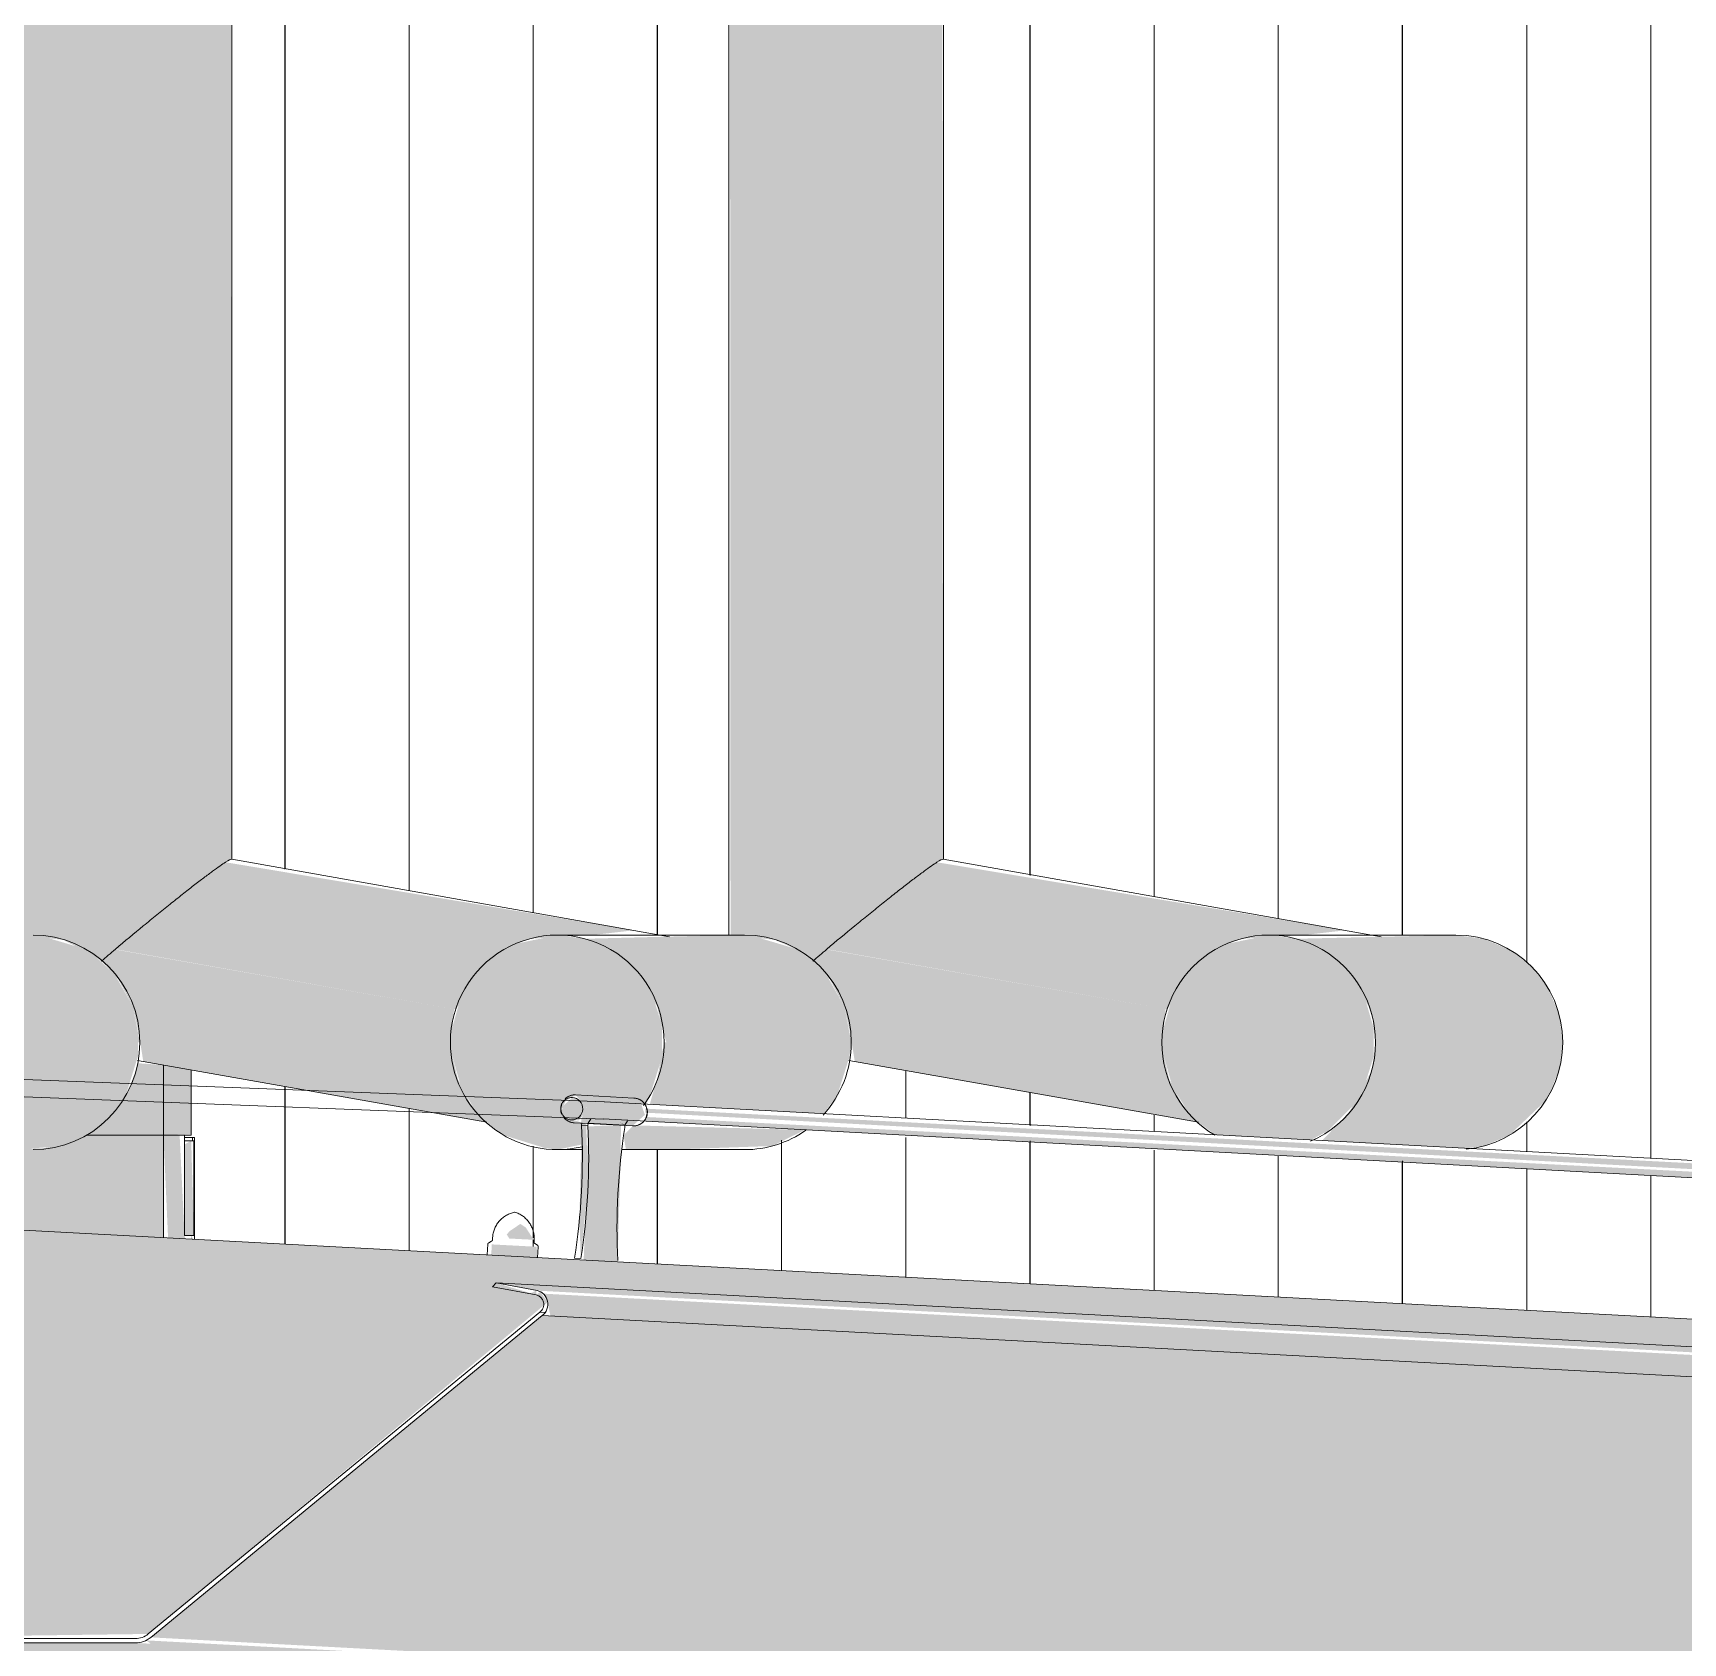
# Model space of a CAD drawing. Header units: millimetres. Extents: x -4612930 to -4329258, y -1064 to 30311.
# Drawn here: x -4531064 to -4530294, y 10997 to 11747 of the extents above; entities that cross this region are included whole.
import ezdxf

# ---------------------------------------------------------------- set-up
doc = ezdxf.new("R2010")
doc.units = ezdxf.units.MM
for name, color, linetype, lineweight in [('A-GENM', 13, 'Continuous', 5), ('A-GLAZ-CWMG', 51, 'Continuous', 5), ('A-WALL', 113, 'Continuous', 5), ('A-WALL-PATT', 111, 'Continuous', 5), ('P-SANR-FIXT', 6, 'Continuous', 5), ('Q-SPCQ', 91, 'Continuous', 5)]:
    doc.layers.add(name, color=color, linetype=linetype, lineweight=lineweight)

# ---------------------------------------------------------------- blocks, each defined once
blk = doc.blocks.new('Downpipe - Tee Spreader - Downpipe - Tee Spreader-V36-SOUTH WEST')
at = {"layer": 'P-SANR-FIXT'}
h = blk.add_hatch(color=256, dxfattribs=at)
h.paths.add_polyline_path([(-4530700.03, 11314.49), (-4530693.56, 11320), (-4530693.56, 12471.04), (-4530739, 12471.04), (-4530738.44, 11326.59), (-4530717.88, 11324.4), (-4530706.3, 11319.32)])
h.paths.add_polyline_path([(-4530693.56, 14873.43), (-4530693.56, 15154.52), (-4530739, 15154.48), (-4530738, 14874.57), (-4530704.88, 14873.72)])
h = blk.add_hatch(color=256, dxfattribs=at)
h.paths.add_polyline_path([(-4530693.56, 11320), (-4530642.21, 11360.53), (-4530639.38, 11361.95), (-4530640.18, 12471.04), (-4530693.56, 12471.04), (-4530693.56, 11320.26)])
h.paths.add_polyline_path([(-4530639.38, 14872.04), (-4530639.38, 15154.52), (-4530693.56, 15154.48), (-4530692.1, 14873.39), (-4530641.89, 14872.11)])
for points in [[(-4530534.71, 11291.88), (-4530525.87, 11307.92), (-4530519.29, 11314.64), (-4530505.41, 11322.83), (-4530500.46, 11324.88), (-4530471.36, 11326.59), (-4530452.04, 11328.79), (-4530642.21, 11360.53), (-4530668.07, 11340.98), (-4530693.56, 11320), (-4530535.68, 11292.06)], [(-4530467.9, 11231.11), (-4530460.08, 11235.28), (-4530446.99, 11248.24), (-4530444.28, 11251.97), (-4530438.62, 11270.01), (-4530438.63, 11283.2), (-4530442.89, 11297.84), (-4530448.3, 11306.64), (-4530455.86, 11314.65), (-4530462.93, 11320), (-4530474.68, 11324.88), (-4530487.57, 11326.59), (-4530505.41, 11322.83), (-4530519.29, 11314.64), (-4530525.87, 11307.92), (-4530532.87, 11296.35), (-4530536.45, 11283.67), (-4530536.64, 11270.99), (-4530532.45, 11255.81), (-4530525.43, 11244.68), (-4530520.33, 11239.34), (-4530512.44, 11233.51), (-4530474.68, 11231.47)], [(-4530436.71, 11276.59), (-4530350.48, 11276.59), (-4530352.18, 11289.53), (-4530357.16, 11301.59), (-4530365.07, 11311.94), (-4530375.39, 11319.89), (-4530387.4, 11324.88), (-4530400.29, 11326.59), (-4530474.68, 11324.88), (-4530455.86, 11314.65), (-4530448.3, 11306.64), (-4530441, 11293.26), (-4530439.14, 11287.1), (-4530437.76, 11276.59)], [(-4530520.33, 11239.34), (-4530528.15, 11248.24), (-4530533.86, 11259.23), (-4530536.64, 11270.99), (-4530536.44, 11283.72), (-4530535.68, 11292.06), (-4530693.69, 11319.89), (-4530700.03, 11314.49), (-4530692.15, 11305.96), (-4530685.37, 11293.27), (-4530682.73, 11281.12), (-4530680.52, 11267.69), (-4530521.5, 11239.55)], [(-4530395.6, 11227.21), (-4530387.4, 11228.29), (-4530375.39, 11233.29), (-4530359.71, 11248.24), (-4530357.16, 11251.59), (-4530352.18, 11263.65), (-4530350.48, 11276.59), (-4530437.76, 11276.59), (-4530439.46, 11263.65), (-4530449.71, 11244.68), (-4530453.6, 11240.27), (-4530462.66, 11230.83), (-4530408.9, 11227.93)]]:
    blk.add_hatch(color=256, dxfattribs=at).paths.add_polyline_path(points)
for p, q in [((-4530739.19, 12471.04), (-4530739.19, 11326.42)), ((-4530639.19, 11361.79), (-4530639.19, 12471.04)), ((-4530435.22, 11325.82), (-4530639.32, 11361.95)), ((-4530400.29, 11326.59), (-4530487.57, 11326.59)), ((-4530683.24, 11268.17), (-4530520.32, 11239.33))]:
    blk.add_line(p, q, dxfattribs=at)
for centre, start_param, end_param in [((-4530487.57, 11276.59), 4.712389, 7.853982), ((-4530400.29, 11276.59), 4.712389, 6.283185), ((-4530487.57, 11276.59), 1.570796, 2.615083), ((-4530487.57, 11276.59), 3.544319, 4.712389), ((-4530400.29, 11276.59), 3.236563, 4.712389)]:
    blk.add_ellipse(centre, major_axis=(0, 50), ratio=0.996184, start_param=start_param, end_param=end_param, dxfattribs=at)
blk.add_open_spline([(-4530693.56, 11320), (-4530689.21, 11323.74), (-4530682.62, 11329.14), (-4530674.12, 11336.1), (-4530669.03, 11340.22), (-4530665.13, 11343.31), (-4530661.38, 11346.31), (-4530656.97, 11349.75), (-4530652.23, 11353.37), (-4530648.12, 11356.44), (-4530644.72, 11358.86), (-4530641.2, 11361.24), (-4530639.77, 11361.96), (-4530639.38, 11361.95)], degree=3, knots=[0, 0, 0, 0, 0.0833333, 0.125, 0.1666667, 0.1875, 0.2083333, 0.25, 0.2916667, 0.3333333, 0.375, 0.4166667, 0.5, 0.5, 0.5, 0.5], dxfattribs=at)
blk.add_open_spline([(-4530700.12, 11314.4), (-4530697.96, 11316.24), (-4530695.76, 11318.1), (-4530693.56, 11320)], degree=3, dxfattribs=at)
blk = doc.blocks.new('Downpipe - Tee Spreader - Downpipe - Tee Spreader-V39-SOUTH WEST')
at = {"layer": 'P-SANR-FIXT'}
for points in [[(-4531076.34, 11276.59), (-4531013.78, 11276.59), (-4531017.03, 11293.27), (-4531025.21, 11307.8), (-4531034.28, 11316.49), (-4531038.96, 11320), (-4531059.21, 11326.01), (-4531075.57, 11326.59), (-4531137.98, 11324.88), (-4531119.16, 11314.65), (-4531111.6, 11306.64), (-4531104.3, 11293.26), (-4531102.44, 11287.1), (-4531100.01, 11276.59), (-4531097.56, 11276.59)], [(-4531070.65, 11226.59), (-4531050.7, 11228.29), (-4531038.59, 11233.37), (-4531028.37, 11241.23), (-4531020.46, 11251.59), (-4531014.62, 11270.22), (-4531014.62, 11276.59), (-4531101.06, 11276.59), (-4531102.76, 11263.65), (-4531110.61, 11247.82), (-4531116.9, 11240.27), (-4531132.97, 11230.37), (-4531145.12, 11227.35), (-4531150.87, 11226.59), (-4531075.57, 11226.59)]]:
    blk.add_hatch(color=256, dxfattribs=at).paths.add_polyline_path(points)
for start_param, end_param in [(4.712389, 6.283185), (3.141593, 4.712389)]:
    blk.add_ellipse((-4531063.59, 11276.59), major_axis=(0, 50), ratio=0.996184, start_param=start_param, end_param=end_param, dxfattribs=at)
blk = doc.blocks.new('Downpipe - Tee Spreader - Downpipe - Tee Spreader-V40-SOUTH WEST')
at = {"layer": 'P-SANR-FIXT'}
h = blk.add_hatch(color=256, dxfattribs=at)
h.paths.add_polyline_path([(-4531031.68, 11314.49), (-4531025.21, 11320), (-4531025.21, 12479.27), (-4531070.65, 12479.16), (-4531070.09, 11326.59), (-4531049.53, 11324.4), (-4531034.28, 11316.49)])
h.paths.add_polyline_path([(-4531025.21, 14881.92), (-4531025.21, 15154.51), (-4531070.65, 15154.48), (-4531069.66, 14883.06), (-4531036.56, 14882.21)])
h = blk.add_hatch(color=256, dxfattribs=at)
h.paths.add_polyline_path([(-4531025.21, 11320), (-4530973.86, 11360.53), (-4530971.03, 11361.95), (-4530971.83, 12479.17), (-4531025.21, 12479.27), (-4531025.21, 11330.86)])
h.paths.add_polyline_path([(-4530971.03, 14880.54), (-4530971.03, 15154.51), (-4531025.21, 15154.48), (-4531023.78, 14881.89), (-4530973.55, 14880.6)])
for points in [[(-4530866.36, 11291.88), (-4530857.52, 11307.92), (-4530850.94, 11314.64), (-4530837.06, 11322.83), (-4530832.11, 11324.88), (-4530803.01, 11326.59), (-4530783.69, 11328.79), (-4530973.86, 11360.53), (-4531002.69, 11338.56), (-4531025.21, 11320), (-4530867.33, 11292.06)], [(-4530819.22, 11226.59), (-4530807.64, 11229.03), (-4530805.71, 11237.81), (-4530804.93, 11237.43), (-4530806.44, 11238.85), (-4530813.35, 11240.89), (-4530816.87, 11245.72), (-4530815.28, 11249.27), (-4530810.69, 11252.1), (-4530779.86, 11248.24), (-4530778.13, 11248.91), (-4530775.93, 11251.97), (-4530770.27, 11270.01), (-4530770.48, 11284.78), (-4530774.54, 11297.84), (-4530779.95, 11306.64), (-4530787.51, 11314.65), (-4530794.58, 11320), (-4530806.33, 11324.88), (-4530819.22, 11326.59), (-4530837.06, 11322.83), (-4530850.94, 11314.64), (-4530857.52, 11307.92), (-4530864.52, 11296.35), (-4530868.1, 11283.67), (-4530868.3, 11270.99), (-4530864.1, 11255.81), (-4530857.87, 11245.72), (-4530851.98, 11239.34), (-4530844.12, 11233.29), (-4530824.97, 11227.35)], [(-4530682.13, 11276.59), (-4530685.37, 11293.27), (-4530693.56, 11307.8), (-4530700.03, 11314.49), (-4530707.31, 11320), (-4530727.56, 11326.01), (-4530739, 11326.59), (-4530806.33, 11324.88), (-4530787.51, 11314.65), (-4530779.95, 11306.64), (-4530772.65, 11293.26), (-4530770.34, 11283.67), (-4530768.36, 11276.59), (-4530693.56, 11276.59)], [(-4530851.98, 11239.34), (-4530859.8, 11248.24), (-4530865.51, 11259.23), (-4530868.3, 11270.99), (-4530868.09, 11283.72), (-4530867.33, 11292.06), (-4531025.34, 11319.89), (-4531031.68, 11314.49), (-4531023.8, 11305.96), (-4531017.03, 11293.27), (-4531014.38, 11281.12), (-4531012.17, 11267.69), (-4530853.15, 11239.55)]]:
    blk.add_hatch(color=256, dxfattribs=at).paths.add_polyline_path(points)
h = blk.add_hatch(color=256, dxfattribs=at)
h.paths.add_polyline_path([(-4530768.36, 11226.59), (-4530719.05, 11228.29), (-4530703.75, 11235.82), (-4530783.66, 11237.9), (-4530788.28, 11233.29), (-4530787.21, 11226.59), (-4530769.41, 11226.59)])
h.paths.add_polyline_path([(-4530695.1, 11243.36), (-4530688.65, 11251.97), (-4530683.04, 11269.67), (-4530682.13, 11276.59), (-4530769.41, 11276.59), (-4530772.48, 11260.32), (-4530776.08, 11247.73), (-4530700.52, 11243.65)])
for p, q in [((-4530970.84, 11361.79), (-4530970.84, 12480.52)), ((-4530766.87, 11325.82), (-4530970.97, 11361.95)), ((-4530731.94, 11326.59), (-4530819.22, 11326.59)), ((-4531014.89, 11268.17), (-4530851.97, 11239.33)), ((-4530819.22, 11226.59), (-4530807.58, 11226.59)), ((-4530789.11, 11226.59), (-4530731.94, 11226.59))]:
    blk.add_line(p, q, dxfattribs=at)
for centre, start_param, end_param in [((-4530819.22, 11276.59), 4.712389, 7.853982), ((-4530731.94, 11276.59), 4.712389, 6.283185), ((-4530819.22, 11276.59), 1.570796, 3.377189), ((-4530819.22, 11276.59), 4.082104, 4.712389), ((-4530731.94, 11276.59), 3.967726, 4.712389), ((-4530731.94, 11276.59), 3.141593, 3.752867)]:
    blk.add_ellipse(centre, major_axis=(0, 50), ratio=0.996184, start_param=start_param, end_param=end_param, dxfattribs=at)
blk.add_open_spline([(-4531025.21, 11320), (-4531020.86, 11323.74), (-4531014.27, 11329.14), (-4531005.77, 11336.1), (-4531000.68, 11340.22), (-4530996.78, 11343.31), (-4530993.03, 11346.31), (-4530988.62, 11349.75), (-4530983.88, 11353.37), (-4530979.77, 11356.44), (-4530976.37, 11358.86), (-4530972.85, 11361.24), (-4530971.42, 11361.96), (-4530971.03, 11361.95)], degree=3, knots=[0, 0, 0, 0, 0.0833333, 0.125, 0.1666667, 0.1875, 0.2083333, 0.25, 0.2916667, 0.3333333, 0.375, 0.4166667, 0.5, 0.5, 0.5, 0.5], dxfattribs=at)
blk.add_open_spline([(-4531031.77, 11314.4), (-4531029.61, 11316.24), (-4531027.41, 11318.1), (-4531025.21, 11320)], degree=3, dxfattribs=at)
blk = doc.blocks.new('Static Line_Sayfa_Metal Deck_Pan Mount - Up to 15 _ pitch - Max 2 Users-1848369-SOUTH WEST')
at = {"layer": 'Q-SPCQ'}
for points in [[(-4530809.15, 11240.28), (-4530805.58, 11244.66), (-4530805.84, 11248.88), (-4530812.17, 11250.9), (-4530816.81, 11246.7), (-4530815.97, 11242.63), (-4530811.37, 11240.4)], [(-4530784.13, 11237.65), (-4530778.36, 11242.81), (-4530780.35, 11248.57), (-4530785.9, 11250.76), (-4530810.69, 11252.1), (-4530805.49, 11246.25), (-4530807.98, 11240.89), (-4530808.11, 11238.94), (-4530784.23, 11237.65)], [(-4530808.18, 11175.85), (-4530804.87, 11211.41), (-4530805.71, 11237.81), (-4530807.85, 11237.65), (-4530808.86, 11194.75), (-4530808.28, 11175.86)], [(-4530791.12, 11174.34), (-4530789.7, 11221.84), (-4530789.51, 11238.11), (-4530804.84, 11237.41), (-4530806.23, 11190.85), (-4530806.9, 11175.18), (-4530791.37, 11174.35)], [(-4530787.69, 11238.01), (-4530789.7, 11239.17), (-4530788.15, 11238.04)], [(-4530830.2, 11184.59), (-4530833.9, 11190.32), (-4530836.4, 11192), (-4530841.45, 11188.59), (-4530842.74, 11187.04), (-4530841.57, 11185.18), (-4530831.32, 11184.65)], [(-4530828.63, 11176.34), (-4530828.76, 11181.34), (-4530849.72, 11182.44), (-4530849.98, 11177.48), (-4530828.76, 11176.35)]]:
    blk.add_hatch(color=256, dxfattribs=at).paths.add_polyline_path(points)
h = blk.add_hatch(color=256, dxfattribs=at)
h.paths.add_polyline_path([(-4517172.84, 10510.11), (-4517173.88, 10514.17), (-4518384.83, 10577.48), (-4518384.77, 10575.47), (-4517173.01, 10510.12)])
h.paths.add_polyline_path([(-4518412.17, 10576.95), (-4518413.22, 10581), (-4519624.17, 10644.31), (-4519624.1, 10642.31), (-4518412.34, 10576.96)])
h.paths.add_polyline_path([(-4519651.51, 10643.79), (-4519652.56, 10647.84), (-4520863.51, 10711.15), (-4520863.44, 10709.14), (-4519651.68, 10643.79)])
h.paths.add_polyline_path([(-4520890.85, 10710.62), (-4520891.89, 10714.68), (-4522102.84, 10777.99), (-4522102.78, 10775.98), (-4520891.02, 10710.63)])
h.paths.add_polyline_path([(-4522130.18, 10777.46), (-4522131.23, 10781.51), (-4523342.18, 10844.82), (-4523342.11, 10842.82), (-4522130.35, 10777.47)])
h.paths.add_polyline_path([(-4523369.52, 10844.3), (-4523370.57, 10848.35), (-4524581.52, 10911.66), (-4524581.45, 10909.65), (-4523369.69, 10844.31)])
h.paths.add_polyline_path([(-4524608.86, 10911.13), (-4524609.9, 10915.19), (-4525820.85, 10978.5), (-4525820.79, 10976.49), (-4524609.03, 10911.14)])
h.paths.add_polyline_path([(-4525848.19, 10977.97), (-4525849.24, 10982.03), (-4527060.2, 11045.07), (-4527060.12, 11043.33), (-4525848.36, 10977.98)])
h.paths.add_polyline_path([(-4527087.53, 11044.81), (-4527088.58, 11048.86), (-4528299.54, 11111.99), (-4528299.46, 11110.17), (-4527087.7, 11044.82)])
h.paths.add_polyline_path([(-4528326.87, 11111.64), (-4528327.91, 11115.7), (-4529538.87, 11178.92), (-4529538.8, 11177), (-4528327.04, 11111.65)])
h.paths.add_polyline_path([(-4529566.2, 11178.48), (-4529567.25, 11182.54), (-4530778.21, 11245.72), (-4530778.13, 11243.84), (-4529566.37, 11178.49)])
h = blk.add_hatch(color=256, dxfattribs=at)
h.paths.add_polyline_path([(-4517174.33, 10506.18), (-4517172.87, 10509.45), (-4517173.01, 10510.12), (-4518385.05, 10573.41), (-4518385.11, 10571.48), (-4517178.67, 10506.41)])
h.paths.add_polyline_path([(-4518413.66, 10573.02), (-4518412.23, 10575.91), (-4518412.34, 10576.96), (-4519624.39, 10640.17), (-4519624.44, 10638.31), (-4518418, 10573.25)])
h.paths.add_polyline_path([(-4519653, 10639.85), (-4519651.57, 10642.75), (-4519651.68, 10643.79), (-4520863.73, 10706.93), (-4520863.78, 10705.15), (-4519657.34, 10640.09)])
h.paths.add_polyline_path([(-4520892.34, 10706.69), (-4520890.9, 10709.59), (-4520891.02, 10710.63), (-4522103.07, 10773.69), (-4522103.12, 10771.99), (-4520896.68, 10706.92)])
h.paths.add_polyline_path([(-4522131.67, 10773.53), (-4522130.24, 10776.42), (-4522130.35, 10777.47), (-4523342.39, 10840.83), (-4523342.45, 10838.82), (-4522136.01, 10773.76)])
h.paths.add_polyline_path([(-4523371.01, 10840.36), (-4523369.58, 10843.26), (-4523369.69, 10844.31), (-4524581.73, 10907.67), (-4524581.79, 10905.66), (-4523375.35, 10840.6)])
h.paths.add_polyline_path([(-4524610.35, 10907.2), (-4524608.89, 10910.57), (-4524609.03, 10911.14), (-4525821.06, 10974.5), (-4525821.13, 10972.5), (-4524614.12, 10907.4)])
h.paths.add_polyline_path([(-4525849.68, 10974.04), (-4525848.23, 10977.31), (-4525848.36, 10977.98), (-4527060.4, 11041.34), (-4527060.46, 11039.33), (-4525854.02, 10974.27)])
h.paths.add_polyline_path([(-4527089.02, 11040.87), (-4527087.57, 11044.05), (-4527088.17, 11044.84), (-4528299.74, 11108.18), (-4528299.8, 11106.17), (-4527093.36, 11041.11)])
h.paths.add_polyline_path([(-4528328.36, 11107.71), (-4528326.91, 11110.8), (-4528327.04, 11111.65), (-4529539.07, 11175.01), (-4529539.14, 11173.01), (-4528332.7, 11107.95)])
h.paths.add_polyline_path([(-4529567.69, 11174.55), (-4529566.25, 11177.54), (-4529566.37, 11178.49), (-4530778.41, 11241.85), (-4530778.24, 11239.83), (-4529572.03, 11174.78)])
for p, q in [((-4530797.26, 11248.87), (-4531559.32, 11278.18)), ((-4531550.64, 11269.84), (-4530797.57, 11240.88)), ((-4530816.72, 11248.89), (-4530816.84, 11248.66)), ((-4530783.44, 11250.63), (-4530810.68, 11252.1)), ((-4517164.28, 10513.65), (-4530797.41, 11248.88)), ((-4530811.38, 11239.12), (-4530784.14, 11237.65)), ((-4530807.8, 11239.09), (-4530807.86, 11237.92)), ((-4530807.86, 11237.92), (-4530804.93, 11237.77)), ((-4530804.93, 11237.77), (-4530804.87, 11238.94)), ((-4530804.87, 11238.94), (-4530803.61, 11240.93)), ((-4530787.69, 11238.01), (-4530804.87, 11238.94)), ((-4530797.84, 11240.89), (-4517164.71, 10505.66)), ((-4530787.69, 11238.01), (-4530787.75, 11236.84)), ((-4530786.42, 11240.01), (-4530787.69, 11238.01)), ((-4530849.85, 11183.87), (-4530851.11, 11183.23)), ((-4530849.35, 11185.59), (-4530849.4, 11184.56)), ((-4530830.03, 11183.55), (-4530829.98, 11184.57)), ((-4530851.56, 11182.54), (-4530851.82, 11177.58)), ((-4530828.47, 11182.04), (-4530829.66, 11182.81)), ((-4530828.36, 11176.33), (-4530828.1, 11181.31)), ((-4530808.18, 11175.85), (-4530811.1, 11176.01))]:
    blk.add_line(p, q, dxfattribs=at)
at = {"layer": 'Q-SPCQ', "flags": 128}
for points in [[(-4530817.07, 11248.21), (-4530817.16, 11247.97), (-4530817.25, 11247.74), (-4530817.33, 11247.5), (-4530817.4, 11247.26), (-4530817.46, 11247.01), (-4530817.51, 11246.77), (-4530817.55, 11246.52), (-4530817.58, 11246.27), (-4530817.6, 11246.02), (-4530817.61, 11245.77), (-4530817.61, 11245.52), (-4530817.6, 11245.27), (-4530817.59, 11245.02), (-4530817.56, 11244.77), (-4530817.52, 11244.52), (-4530817.47, 11244.27), (-4530817.41, 11244.03), (-4530817.35, 11243.78), (-4530817.27, 11243.54), (-4530817.18, 11243.3), (-4530817.09, 11243.07)], [(-4530810.69, 11252.1), (-4530810.96, 11252.11), (-4530811.24, 11252.1), (-4530811.51, 11252.09), (-4530811.78, 11252.07), (-4530812.05, 11252.03), (-4530812.32, 11251.98), (-4530812.58, 11251.93), (-4530812.85, 11251.86), (-4530813.1, 11251.78), (-4530813.36, 11251.69), (-4530813.61, 11251.59), (-4530813.85, 11251.48), (-4530814.09, 11251.36), (-4530814.33, 11251.24), (-4530814.56, 11251.1), (-4530814.78, 11250.96), (-4530814.99, 11250.8), (-4530815.2, 11250.64), (-4530815.4, 11250.47), (-4530815.6, 11250.3)], [(-4530784.13, 11237.65), (-4530783.86, 11237.64), (-4530783.59, 11237.64), (-4530783.32, 11237.65), (-4530783.04, 11237.68), (-4530782.78, 11237.72), (-4530782.51, 11237.76), (-4530782.24, 11237.82), (-4530781.98, 11237.89), (-4530781.72, 11237.97), (-4530781.47, 11238.06), (-4530781.22, 11238.15), (-4530780.97, 11238.26), (-4530780.73, 11238.38), (-4530780.5, 11238.51), (-4530780.27, 11238.64), (-4530780.05, 11238.79), (-4530779.83, 11238.94), (-4530779.62, 11239.1), (-4530779.42, 11239.27), (-4530779.23, 11239.45), (-4530779.04, 11239.63), (-4530778.87, 11239.82), (-4530778.7, 11240.02), (-4530778.54, 11240.22), (-4530778.39, 11240.43), (-4530778.24, 11240.64), (-4530778.11, 11240.86), (-4530777.98, 11241.08), (-4530777.87, 11241.31), (-4530777.76, 11241.54), (-4530777.66, 11241.77), (-4530777.57, 11242.01), (-4530777.49, 11242.25), (-4530777.43, 11242.49), (-4530777.37, 11242.73), (-4530777.32, 11242.98), (-4530777.28, 11243.23), (-4530777.25, 11243.48), (-4530777.23, 11243.73), (-4530777.21, 11243.98), (-4530777.21, 11244.23), (-4530777.22, 11244.48), (-4530777.24, 11244.73), (-4530777.27, 11244.98), (-4530777.31, 11245.23), (-4530777.36, 11245.47), (-4530777.41, 11245.72), (-4530777.48, 11245.96), (-4530777.56, 11246.2), (-4530777.64, 11246.44), (-4530777.74, 11246.68), (-4530777.85, 11246.91), (-4530777.96, 11247.14), (-4530778.09, 11247.37), (-4530778.22, 11247.59), (-4530778.36, 11247.8), (-4530778.51, 11248.01), (-4530778.67, 11248.22), (-4530778.84, 11248.42), (-4530779.02, 11248.61), (-4530779.21, 11248.79), (-4530779.4, 11248.97), (-4530779.6, 11249.14), (-4530779.81, 11249.31), (-4530780.03, 11249.46), (-4530780.25, 11249.61), (-4530780.48, 11249.75), (-4530780.72, 11249.88), (-4530780.96, 11250), (-4530781.2, 11250.11), (-4530781.45, 11250.21), (-4530781.71, 11250.3), (-4530781.97, 11250.38), (-4530782.23, 11250.45), (-4530782.5, 11250.51), (-4530782.77, 11250.56), (-4530783.04, 11250.59), (-4530783.31, 11250.62), (-4530783.44, 11250.63)], [(-4530815.98, 11241.33), (-4530815.8, 11241.14), (-4530815.62, 11240.95), (-4530815.42, 11240.77), (-4530815.22, 11240.6), (-4530815.01, 11240.44), (-4530814.8, 11240.28), (-4530814.57, 11240.13), (-4530814.35, 11240), (-4530814.11, 11239.87), (-4530813.87, 11239.75), (-4530813.62, 11239.64), (-4530813.37, 11239.54), (-4530813.12, 11239.44), (-4530812.86, 11239.36), (-4530812.59, 11239.29), (-4530812.33, 11239.24), (-4530812.06, 11239.19), (-4530811.79, 11239.15), (-4530811.52, 11239.13), (-4530811.38, 11239.12)], [(-4530849.35, 11185.59), (-4530849.31, 11186.1), (-4530849.26, 11186.61), (-4530849.18, 11187.11), (-4530849.08, 11187.62), (-4530848.96, 11188.12), (-4530848.83, 11188.61), (-4530848.67, 11189.1), (-4530848.49, 11189.58), (-4530848.3, 11190.05), (-4530848.08, 11190.51), (-4530847.85, 11190.97), (-4530847.6, 11191.41), (-4530847.33, 11191.85), (-4530847.04, 11192.28), (-4530846.74, 11192.69), (-4530846.42, 11193.09), (-4530846.09, 11193.48), (-4530845.74, 11193.85), (-4530845.37, 11194.21), (-4530844.99, 11194.55), (-4530844.6, 11194.88), (-4530844.2, 11195.2), (-4530843.78, 11195.49), (-4530843.35, 11195.77), (-4530842.91, 11196.03), (-4530842.46, 11196.28), (-4530842, 11196.51), (-4530841.54, 11196.71), (-4530841.06, 11196.9), (-4530840.58, 11197.07), (-4530840.09, 11197.22), (-4530839.59, 11197.35), (-4530839.09, 11197.47), (-4530839.01, 11197.48)], [(-4530839.01, 11197.48), (-4530838.53, 11197.32), (-4530838.05, 11197.14), (-4530837.58, 11196.95), (-4530837.11, 11196.73), (-4530836.66, 11196.49), (-4530836.21, 11196.24), (-4530835.78, 11195.97), (-4530835.35, 11195.68), (-4530834.94, 11195.38), (-4530834.54, 11195.06), (-4530834.16, 11194.72), (-4530833.79, 11194.37), (-4530833.43, 11194), (-4530833.09, 11193.62), (-4530832.76, 11193.23), (-4530832.45, 11192.83), (-4530832.15, 11192.41), (-4530831.87, 11191.98), (-4530831.61, 11191.54), (-4530831.37, 11191.09), (-4530831.15, 11190.63), (-4530830.94, 11190.16), (-4530830.75, 11189.68), (-4530830.59, 11189.2), (-4530830.44, 11188.71), (-4530830.31, 11188.21), (-4530830.2, 11187.71), (-4530830.11, 11187.21), (-4530830.04, 11186.7), (-4530829.99, 11186.19), (-4530829.97, 11185.68), (-4530829.96, 11185.17), (-4530829.97, 11184.66), (-4530829.98, 11184.57)], [(-4530849.85, 11183.87), (-4530849.83, 11183.89), (-4530849.8, 11183.9), (-4530849.77, 11183.92), (-4530849.74, 11183.94), (-4530849.72, 11183.96), (-4530849.69, 11183.98), (-4530849.67, 11184), (-4530849.64, 11184.03), (-4530849.62, 11184.05), (-4530849.6, 11184.08), (-4530849.58, 11184.1), (-4530849.56, 11184.13), (-4530849.54, 11184.15), (-4530849.52, 11184.18), (-4530849.5, 11184.21), (-4530849.49, 11184.24), (-4530849.48, 11184.27), (-4530849.46, 11184.3), (-4530849.45, 11184.33), (-4530849.44, 11184.36), (-4530849.43, 11184.4), (-4530849.42, 11184.43), (-4530849.42, 11184.46), (-4530849.41, 11184.49), (-4530849.41, 11184.53), (-4530849.41, 11184.56)], [(-4530830.03, 11183.55), (-4530830.03, 11183.52), (-4530830.03, 11183.48), (-4530830.03, 11183.45), (-4530830.03, 11183.42), (-4530830.02, 11183.38), (-4530830.02, 11183.35), (-4530830.01, 11183.32), (-4530830, 11183.29), (-4530829.99, 11183.26), (-4530829.98, 11183.22), (-4530829.97, 11183.19), (-4530829.96, 11183.16), (-4530829.94, 11183.13), (-4530829.93, 11183.1), (-4530829.91, 11183.08), (-4530829.89, 11183.05), (-4530829.87, 11183.02), (-4530829.85, 11182.99), (-4530829.83, 11182.97), (-4530829.81, 11182.94), (-4530829.79, 11182.92), (-4530829.76, 11182.9), (-4530829.74, 11182.88), (-4530829.71, 11182.85), (-4530829.69, 11182.83), (-4530829.66, 11182.82)], [(-4530851.56, 11182.54), (-4530851.56, 11182.57), (-4530851.56, 11182.6), (-4530851.55, 11182.64), (-4530851.55, 11182.67), (-4530851.54, 11182.7), (-4530851.53, 11182.73), (-4530851.52, 11182.76), (-4530851.51, 11182.79), (-4530851.5, 11182.82), (-4530851.48, 11182.85), (-4530851.47, 11182.88), (-4530851.45, 11182.91), (-4530851.43, 11182.94), (-4530851.41, 11182.97), (-4530851.39, 11183), (-4530851.37, 11183.02), (-4530851.35, 11183.05), (-4530851.33, 11183.07), (-4530851.31, 11183.09), (-4530851.28, 11183.12), (-4530851.26, 11183.14), (-4530851.23, 11183.16), (-4530851.2, 11183.18), (-4530851.18, 11183.19), (-4530851.15, 11183.21), (-4530851.12, 11183.23)], [(-4530828.47, 11182.04), (-4530828.44, 11182.03), (-4530828.42, 11182.01), (-4530828.39, 11181.98), (-4530828.37, 11181.96), (-4530828.34, 11181.94), (-4530828.32, 11181.92), (-4530828.3, 11181.89), (-4530828.28, 11181.87), (-4530828.26, 11181.84), (-4530828.24, 11181.81), (-4530828.22, 11181.79), (-4530828.2, 11181.76), (-4530828.19, 11181.73), (-4530828.17, 11181.7), (-4530828.16, 11181.67), (-4530828.15, 11181.64), (-4530828.14, 11181.61), (-4530828.13, 11181.57), (-4530828.12, 11181.54), (-4530828.11, 11181.51), (-4530828.1, 11181.48), (-4530828.1, 11181.44), (-4530828.1, 11181.41), (-4530828.09, 11181.38), (-4530828.09, 11181.35), (-4530828.1, 11181.31)]]:
    blk.add_lwpolyline(points, dxfattribs=at)
at = {"layer": 'Q-SPCQ'}
for centre, major_axis, ratio, start_param, end_param in [((-4530812.45, 11245.68), (0.28, 5.21), 0.976595, 0.001555, 3.143148), ((-4530812.45, 11245.68), (0.28, 5.21), 0.976595, 3.143148, 6.28474), ((-4530782.38, 11244.06), (0.28, 5.21), 0.976595, 4.312322, 5.114907), ((-4530822.96, 11207.69), (3.66, 69.9), 0.215086, 4.253264, 5.170829), ((-4530820.04, 11207.54), (3.66, 69.9), 0.215086, 4.253264, 5.170829), ((-4530775.89, 11205.16), (3.66, 69.9), 0.215086, 1.111671, 2.029237)]:
    blk.add_ellipse(centre, major_axis=major_axis, ratio=ratio, start_param=start_param, end_param=end_param, dxfattribs=at)
blk = doc.blocks.new('Rectangular Mullion - Frame_Framed Facade_Danpal_DPANMF BT2-1262941-SOUTH WEST')
at = {"layer": 'A-GLAZ-CWMG'}
for points in [[(-4531034.39, 11233.37), (-4531002.69, 11233.37), (-4531002.69, 11266.02), (-4531015.06, 11266.89), (-4531015.48, 11263.65), (-4531020.46, 11251.59), (-4531028.37, 11241.23), (-4531038.59, 11233.37)], [(-4531002.69, 11233.37), (-4530989.83, 11233.94), (-4530989.83, 11263.74), (-4531002.69, 11266.02)]]:
    blk.add_hatch(color=256, dxfattribs=at).paths.add_polyline_path(points)
for p, q in [((-4531002.69, 11266.02), (-4531002.69, 11233.37)), ((-4530989.83, 11263.74), (-4530989.83, 11233.37)), ((-4531002.78, 11233.37), (-4531038.59, 11233.37)), ((-4530989.83, 11233.37), (-4531002.69, 11233.37))]:
    blk.add_line(p, q, dxfattribs=at)
blk = doc.blocks.new('Rectangular Mullion - Frame_Framed Facade_Danpal_DPANMF BT1-2852219-SOUTH WEST')
at = {"layer": 'A-GLAZ-CWMG'}
for points in [[(-4531263.17, 11173.37), (-4531175.55, 11173.37), (-4531173.53, 11194.75), (-4531002.78, 11185.64), (-4531002.78, 11233.37), (-4531038.69, 11233.29), (-4531057.85, 11227.35), (-4531075.57, 11226.59), (-4531163.76, 11228.29), (-4531180.08, 11233.37), (-4531263.17, 11233.37), (-4531263.17, 11186.66)], [(-4530992.97, 11186.66), (-4530988.64, 11186.66), (-4530989.83, 11230.77), (-4530992.97, 11229.03), (-4530992.97, 11194.75)]]:
    blk.add_hatch(color=256, dxfattribs=at).paths.add_polyline_path(points)
h = blk.add_hatch(color=256, dxfattribs=at)
h.paths.add_polyline_path([(-4530992.97, 11186.66), (-4530995.24, 11233.37), (-4531002.78, 11233.37), (-4531000.63, 11185.52), (-4530992.61, 11185.1)])
h.paths.add_polyline_path([(-4530988.93, 11184.9), (-4530989.92, 11186.66), (-4530989.92, 11184.95)])
for p, q in [((-4531175.76, 11233.37), (-4531263.17, 11233.37)), ((-4531002.78, 11233.37), (-4531038.59, 11233.37)), ((-4531002.78, 11233.37), (-4531002.78, 11185.64)), ((-4530992.97, 11186.66), (-4530992.97, 11233.37)), ((-4530989.32, 11232.27), (-4530992.97, 11232.27)), ((-4530989.32, 11230.77), (-4530992.97, 11230.77)), ((-4530988.3, 11232.27), (-4530989.32, 11232.27)), ((-4530989.32, 11232.27), (-4530989.32, 11230.77)), ((-4530989.32, 11230.77), (-4530988.64, 11230.77)), ((-4530988.64, 11230.77), (-4530988.64, 11186.66)), ((-4530988.3, 11184.87), (-4530988.3, 11232.27)), ((-4530988.64, 11186.66), (-4530992.97, 11186.66)), ((-4531175.34, 11173.37), (-4531263.17, 11173.37))]:
    blk.add_line(p, q, dxfattribs=at)
blk = doc.blocks.new('GT01 - GT01-2642391-SOUTH WEST')
at = {"layer": 'A-GENM'}
for points in [[(-4499486.7, 9490.44), (-4499488.22, 9503.41), (-4531173.53, 11194.75), (-4531174.64, 10998.72), (-4531009.86, 11000.89), (-4530823.73, 11155.46), (-4530827.13, 11160.39), (-4530828.98, 11158.92), (-4530847.74, 11164.47), (-4499488.22, 9490.52)], [(-4499141.74, 9469.47), (-4499160.84, 9473.04), (-4530847.74, 11164.47), (-4530828.64, 11160.89), (-4499328.93, 9479.46)], [(-4499139.32, 9457.85), (-4499136.82, 9462.03), (-4499138.89, 9468.06), (-4499141.74, 9469.47), (-4530825.8, 11159.49), (-4530823.66, 11155.13), (-4530822.39, 11149.08), (-4499141.74, 9457.98)], [(-4499321.8, 9307.88), (-4499139.32, 9457.85), (-4530826.22, 11149.28), (-4531008.7, 10999.31), (-4499481.83, 9316.43)], [(-4499488.22, 9305.29), (-4499328.93, 9305.29), (-4531015.83, 10996.72), (-4531174.64, 10996.62), (-4530361.1, 10955.29), (-4530278.55, 10951.12), (-4530278.55, 10948.79), (-4527434.19, 10799.06), (-4527413.49, 10797.95), (-4527413.49, 10795.85), (-4517671.08, 10277.91), (-4517588.53, 10273.74), (-4517588.53, 10271.4), (-4514234.35, 10094.46), (-4514151.8, 10090.29), (-4514151.8, 10087.95), (-4512487.04, 10001.19), (-4512404.49, 9997.02), (-4512404.49, 9994.68), (-4510781.92, 9910.17), (-4510699.37, 9906), (-4510699.37, 9903.66), (-4507200.6, 9719), (-4507118.04, 9714.83), (-4507118.04, 9712.49), (-4504934.39, 9598.03), (-4504851.84, 9593.86), (-4504851.84, 9591.52), (-4501724.19, 9426.67), (-4501641.64, 9422.5), (-4501641.64, 9420.17), (-4499489.64, 9305.29)], [(-4499328.93, 9305.29), (-4499323.98, 9308), (-4531010.88, 10997.9), (-4531008.7, 10996.34), (-4499334.5, 9305.59)]]:
    blk.add_hatch(color=256, dxfattribs=at).paths.add_polyline_path(points)
h = blk.add_hatch(color=256, dxfattribs=at)
h.paths.add_polyline_path([(-4531137.18, 10996.72), (-4531174.64, 10998.72), (-4531173.53, 10996.72)])
h.paths.add_polyline_path([(-4530828.98, 11158.92), (-4530828.98, 11160.96), (-4530832, 11159.49)])
for p, q in [((-4499486.63, 9503.33), (-4531173.53, 11194.75)), ((-4530847.74, 11164.47), (-4530849.39, 11162.74)), ((-4530849.39, 11162.74), (-4530828.98, 11158.92)), ((-4530828.64, 11160.89), (-4530847.74, 11164.47)), ((-4499160.84, 9473.04), (-4530847.74, 11164.47)), ((-4530827.34, 11150.89), (-4531009.86, 11000.89)), ((-4531008.7, 10999.31), (-4530826.22, 11149.28)), ((-4530824.86, 11150.75), (-4530827.34, 11150.89)), ((-4499139.32, 9457.85), (-4530826.22, 11149.28)), ((-4531176.55, 10996.72), (-4531015.83, 10996.72)), ((-4531015.82, 10998.72), (-4531174.64, 10998.72))]:
    blk.add_line(p, q, dxfattribs=at)
for centre, major_axis, start_param, end_param in [((-4530829.74, 11154.53), (0.34, 6.45), 3.812597, 6.158583), ((-4530829.74, 11154.53), (0.24, 4.45), 3.803975, 6.158583), ((-4531015.76, 11008.95), (0.65, 12.21), 3.192013, 3.854946), ((-4531015.76, 11008.95), (0.55, 10.21), 3.192013, 3.854946)]:
    blk.add_ellipse(centre, major_axis=major_axis, ratio=0.945374, start_param=start_param, end_param=end_param, dxfattribs=at)

msp = doc.modelspace()

# ---------------------------------------------------------------- hatches: boundary and pattern name
at = {"layer": 'A-WALL-PATT'}
h = msp.add_hatch(dxfattribs=at)
h.set_pattern_fill('FP_104', color=256, style=0, pattern_type=2)
h.set_pattern_definition([(90, (-4531119.78, 5200), (-57.825, 4e-15), [])])
h.paths.add_polyline_path([(-4530946.13, 11182.62), (-4530946.13, 11256), (-4530989.83, 11263.74), (-4530989.83, 11233.37), (-4530989.32, 11232.27), (-4530988.64, 11184.88)])
h.paths.add_polyline_path([(-4530946.13, 11357.55), (-4530946.13, 12471.04), (-4530971.03, 12471.04), (-4530971.03, 11361.95), (-4530962.96, 11360.53)])
h.paths.add_polyline_path([(-4530946.13, 14879.9), (-4530946.13, 14947.66), (-4530971.03, 14949.87), (-4530971.03, 14880.54)])
h.paths.add_polyline_path([(-4530946.13, 15430.05), (-4530946.13, 15651.16), (-4531119.78, 15651.16), (-4531119.78, 15445.42), (-4531000.63, 15434.87)])
h.paths.add_polyline_path([(-4530946.13, 15806.57), (-4530946.13, 15900), (-4531119.78, 15900), (-4531119.78, 15806.57)])
h = msp.add_hatch(dxfattribs=at)
h.set_pattern_fill('FP_103', color=256, style=0, pattern_type=2)
h.set_pattern_definition([(90, (-4530946.13, 5200), (-57.825, 4e-15), [])])
h.paths.add_polyline_path([(-4530772.48, 11173.35), (-4530772.48, 11226.59), (-4530789.11, 11226.59), (-4530791.37, 11190.05), (-4530789.1, 11174.23), (-4530781.88, 11173.85)])
h.paths.add_polyline_path([(-4530808.11, 11175.25), (-4530809.15, 11175.91), (-4530811.1, 11176.01), (-4530807.93, 11206.88), (-4530807.93, 11226.59), (-4530832.11, 11228.29), (-4530844.98, 11233.94), (-4530854.44, 11239.77), (-4530946.13, 11256), (-4530946.13, 11182.62), (-4530849.98, 11177.48), (-4530849.72, 11182.44), (-4530828.37, 11181.32), (-4530828.37, 11176.33), (-4530808.18, 11175.25)])
h.paths.add_polyline_path([(-4530830.2, 11184.59), (-4530842.35, 11187.22), (-4530833.51, 11190.06), (-4530831.04, 11187.59)])
h.paths.add_polyline_path([(-4530772.48, 11326.81), (-4530772.48, 12471.04), (-4530946.13, 12471.04), (-4530946.13, 11357.55), (-4530772.55, 11326.82)])
h.paths.add_polyline_path([(-4530772.48, 14875.45), (-4530772.48, 14932.29), (-4530946.13, 14947.66), (-4530946.13, 14879.9)])
h.paths.add_polyline_path([(-4530772.48, 15414.68), (-4530774.22, 15651.16), (-4530946.13, 15651.16), (-4530946.13, 15430.05)])
h.paths.add_polyline_path([(-4530946.13, 15806.57), (-4530772.48, 15806.57), (-4530772.48, 15900), (-4530946.13, 15900), (-4530946.13, 15814.82)])
h = msp.add_hatch(dxfattribs=at)
h.set_pattern_fill('FP_102', color=256, style=0, pattern_type=2)
h.set_pattern_definition([(90, (-4530772.48, 5200), (-57.825, 4e-15), [])])
h.paths.add_polyline_path([(-4530598.83, 11164.08), (-4530598.83, 11230.16), (-4530706.18, 11233.94), (-4530707.04, 11233.29), (-4530726.2, 11227.35), (-4530739, 11226.59), (-4530772.48, 11226.59), (-4530770.48, 11173.24), (-4530606.19, 11164.47)])
h.paths.add_polyline_path([(-4530598.83, 11238.17), (-4530598.83, 11253.23), (-4530683.24, 11268.17), (-4530683.83, 11263.65), (-4530694.09, 11244.68), (-4530695.1, 11243.36), (-4530649.28, 11240.89)])
h.paths.add_polyline_path([(-4530768.36, 11326.59), (-4530739, 11326.59), (-4530739, 12471.04), (-4530772.48, 12471.04), (-4530770.27, 11326.59)])
h.paths.add_polyline_path([(-4530598.83, 11354.78), (-4530598.83, 15154.52), (-4530639.38, 15154.48), (-4530639.38, 14872.04), (-4530600.13, 14871.04), (-4530600.6, 12471.04), (-4530639.38, 12471.04), (-4530639.38, 11361.95), (-4530607.63, 11356.33)])
h.paths.add_polyline_path([(-4530739, 14874.59), (-4530739, 14929.33), (-4530772.48, 14931.82), (-4530770.48, 14875.4)])
h.paths.add_polyline_path([(-4530677.29, 15322.29), (-4530598.83, 15322.29), (-4530598.83, 15651.16), (-4530772.48, 15651), (-4530770.48, 15414.51), (-4530677.29, 15406.22), (-4530677.29, 15322.29)])
h.paths.add_polyline_path([(-4530740.19, 15806.57), (-4530598.83, 15806.57), (-4530598.83, 15900), (-4530772.48, 15900), (-4530770.48, 15806.57)])
h = msp.add_hatch(dxfattribs=at)
h.set_pattern_fill('FP_101', color=256, style=0, pattern_type=2)
h.set_pattern_definition([(90, (-4530598.83, 5200), (-57.825, 4e-15), [])])
h.paths.add_polyline_path([(-4530425.18, 11154.81), (-4530425.18, 11220.79), (-4530598.83, 11229.03), (-4530598.83, 11164.08), (-4530431.24, 11155.13)])
h.paths.add_polyline_path([(-4530512.79, 11233.53), (-4530522.79, 11239.77), (-4530598.83, 11251.97), (-4530598.83, 11238.17), (-4530517.08, 11233.76)])
h.paths.add_polyline_path([(-4530438.62, 11326.59), (-4530425.18, 11326.59), (-4530425.18, 15219.52), (-4530509.95, 15154.78), (-4530512.3, 15154.52), (-4530598.83, 15154.48), (-4530598.83, 11354.78), (-4530439.57, 11326.59)])
h.paths.add_polyline_path([(-4530598.83, 15322.29), (-4530425.18, 15322.29), (-4530425.18, 15651.16), (-4530598.83, 15651.16), (-4530598.83, 15322.29)])
h.paths.add_polyline_path([(-4530598.83, 15806.57), (-4530425.18, 15806.57), (-4530425.18, 15900), (-4530598.83, 15900), (-4530598.83, 15856.57)])
h = msp.add_hatch(dxfattribs=at)
h.set_pattern_fill('FP_100', color=256, style=0, pattern_type=2)
h.set_pattern_definition([(90, (-4530425.18, 5200), (-57.825, 4e-15), [])])
h.paths.add_polyline_path([(-4530251.53, 11145.54), (-4530251.53, 11211.43), (-4530425.18, 11220.79), (-4530425.18, 11154.81), (-4530310.2, 11148.67)])
h.paths.add_polyline_path([(-4530251.53, 11219.44), (-4530251.53, 15651.16), (-4530425.18, 15651.16), (-4530425.18, 15322.29), (-4530336.21, 15322.29), (-4530311.9, 15316.04), (-4530310.85, 15311.24), (-4530313.48, 15307.07), (-4530425.18, 15219.52), (-4530425.18, 11326.59), (-4530387.4, 11324.88), (-4530375.39, 11319.89), (-4530365.07, 11311.94), (-4530357.16, 11301.59), (-4530352.18, 11289.53), (-4530350.48, 11276.59), (-4530352.18, 11263.65), (-4530362.44, 11244.68), (-4530365.52, 11240.89), (-4530375.39, 11233.29), (-4530387.4, 11226.77), (-4530310.2, 11222.6)])
h.paths.add_polyline_path([(-4530425.18, 15806.57), (-4530251.53, 15806.57), (-4530251.53, 15900), (-4530425.18, 15900), (-4530425.18, 15856.57)])

# ---------------------------------------------------------------- linework, layer by layer
at = {"layer": 'A-WALL'}
for p, q in [((-4530425.18, 15219.52), (-4530425.18, 11326.59)), ((-4530598.83, 15154.86), (-4530598.83, 11354.39)), ((-4530946.13, 12471.04), (-4530946.13, 11357.31)), ((-4530772.48, 12471.04), (-4530772.48, 11326.81)), ((-4530946.13, 11256), (-4530946.13, 11182.62)), ((-4530598.83, 11253.23), (-4530598.83, 11237.63)), ((-4530598.83, 11230.71), (-4530598.83, 11164.08)), ((-4530772.48, 11226.59), (-4530772.48, 11173.35)), ((-4530425.18, 11221.35), (-4530425.18, 11154.81))]:
    msp.add_line(p, q, dxfattribs=at)

# ---------------------------------------------------------------- block references
at = {"layer": 'A-GENM'}
msp.add_blockref('GT01 - GT01-2642391-SOUTH WEST', (0, 0), dxfattribs=at)
at = {"layer": 'A-GLAZ-CWMG'}
for name in ['Rectangular Mullion - Frame_Framed Facade_Danpal_DPANMF BT2-1262941-SOUTH WEST', 'Rectangular Mullion - Frame_Framed Facade_Danpal_DPANMF BT1-2852219-SOUTH WEST']:
    msp.add_blockref(name, (0, 0), dxfattribs=at)
at = {"layer": 'P-SANR-FIXT'}
for name in ['Downpipe - Tee Spreader - Downpipe - Tee Spreader-V39-SOUTH WEST', 'Downpipe - Tee Spreader - Downpipe - Tee Spreader-V40-SOUTH WEST', 'Downpipe - Tee Spreader - Downpipe - Tee Spreader-V36-SOUTH WEST']:
    msp.add_blockref(name, (0, 0), dxfattribs=at)
at = {"layer": 'Q-SPCQ'}
msp.add_blockref('Static Line_Sayfa_Metal Deck_Pan Mount - Up to 15 _ pitch - Max 2 Users-1848369-SOUTH WEST', (0, 0), dxfattribs=at)

doc.saveas('drawing.dxf')
